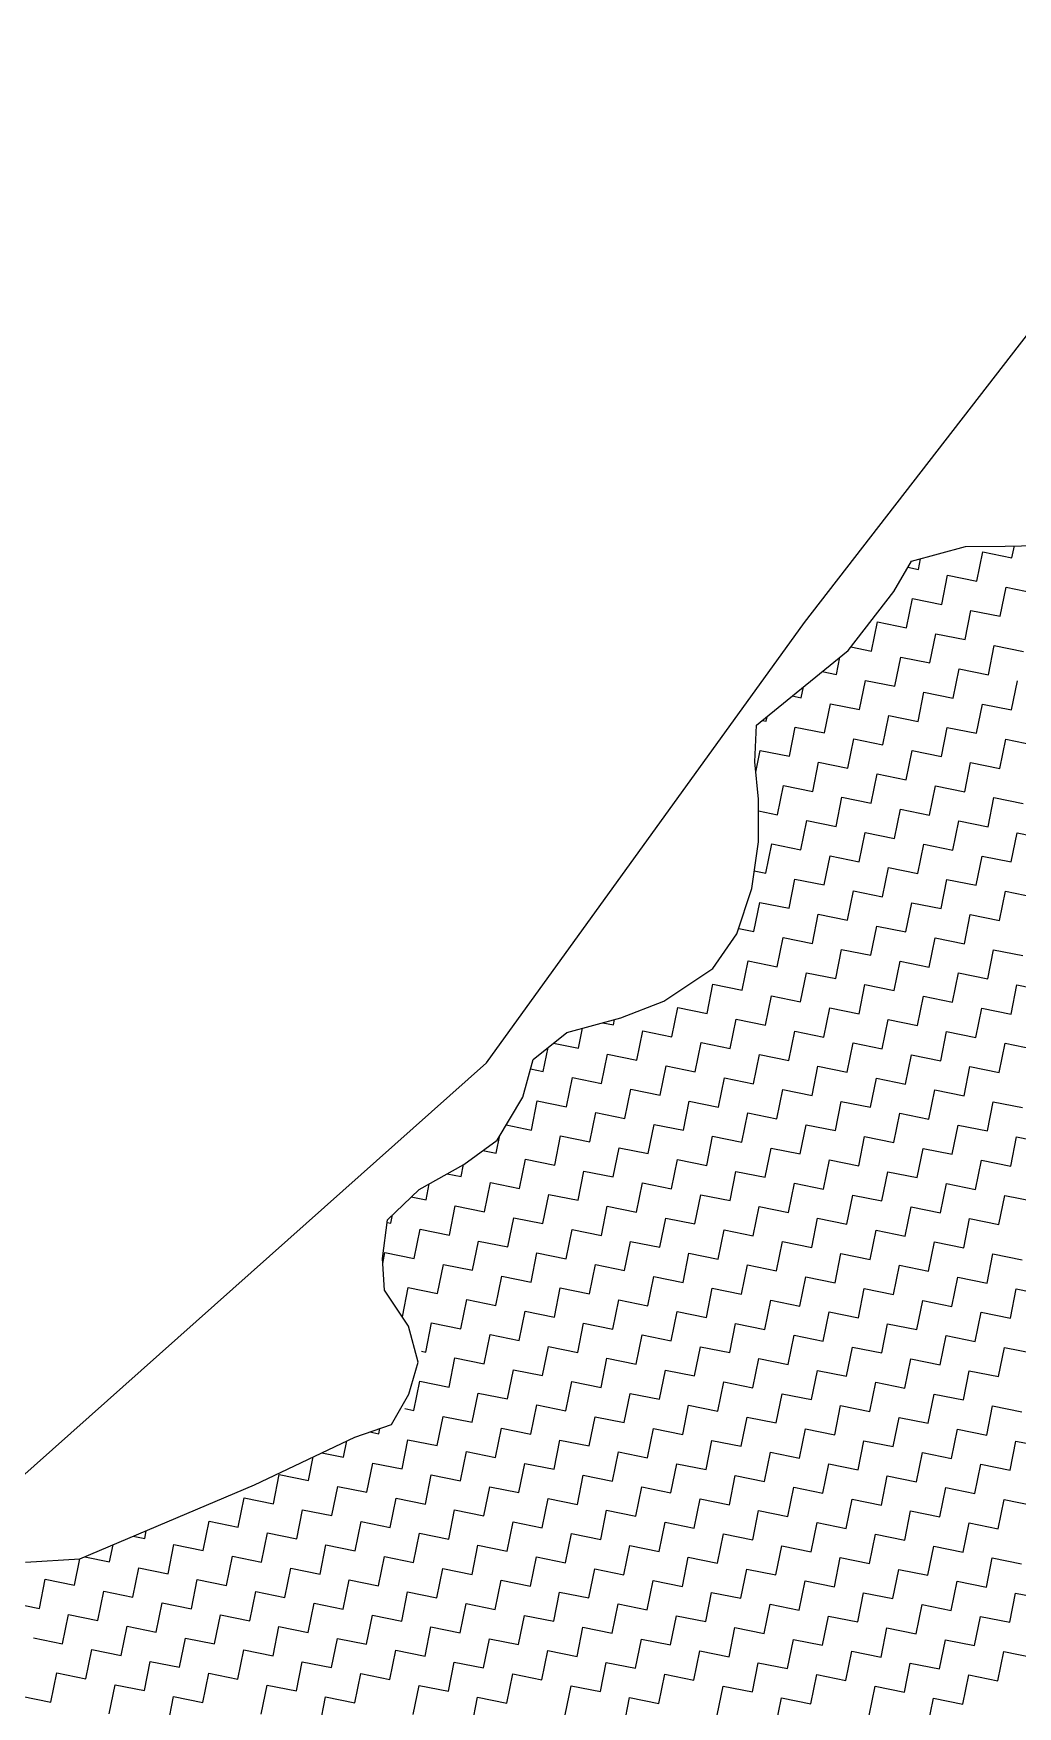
# Model space of a CAD drawing. Header units: metres. Extents: x 278801 to 279668, y 2074665 to 2075564.
# Drawn here: x 279354.1 to 279405.8, y 2075371.8 to 2075459.6 of the extents above; entities that cross this region are included whole.
import ezdxf

# ---------------------------------------------------------------- set-up
doc = ezdxf.new("R2010")
doc.units = ezdxf.units.M
doc.layers.add('POLY_HATCH', color=12, linetype='Continuous')
doc.layers.add('V_BOUND_LINE', color=7, linetype='Continuous')

msp = doc.modelspace()

# ---------------------------------------------------------------- linework, layer by layer
at = {"layer": 'POLY_HATCH'}
for p, q in [((279400.185, 2075431.89), (279403.014, 2075432.654)), ((279403.014, 2075432.654), (279405.098, 2075432.678)), ((279405.098, 2075432.678), (279407.783, 2075432.73)), ((279399.267, 2075430.293), (279400.185, 2075431.89)), ((279396.862, 2075427.216), (279399.267, 2075430.293)), ((279393.658, 2075424.597), (279396.862, 2075427.216)), ((279392.056, 2075423.287), (279393.658, 2075424.597)), ((279391.967, 2075421.375), (279392.056, 2075423.287)), ((279392.163, 2075419.405), (279391.967, 2075421.375)), ((279392.158, 2075417.178), (279392.163, 2075419.405)), ((279391.81, 2075414.724), (279392.158, 2075417.178)), ((279391.034, 2075412.356), (279391.81, 2075414.724)), ((279389.774, 2075410.532), (279391.034, 2075412.356)), ((279387.2, 2075408.825), (279389.774, 2075410.532)), ((279384.942, 2075407.945), (279387.2, 2075408.825)), ((279382.113, 2075407.181), (279384.942, 2075407.945)), ((279380.34, 2075405.757), (279382.113, 2075407.181)), ((279379.793, 2075403.789), (279380.34, 2075405.757)), ((279378.446, 2075401.537), (279379.793, 2075403.789)), ((279376.702, 2075400.256), (279378.446, 2075401.537)), ((279374.357, 2075398.948), (279376.702, 2075400.256)), ((279372.697, 2075397.353), (279374.357, 2075398.948)), ((279372.436, 2075395.327), (279372.697, 2075397.353)), ((279372.547, 2075393.671), (279372.436, 2075395.327)), ((279373.8, 2075391.784), (279372.547, 2075393.671)), ((279374.31, 2075389.899), (279373.8, 2075391.784)), ((279373.821, 2075388.216), (279374.31, 2075389.899)), ((279372.904, 2075386.619), (279373.821, 2075388.216)), ((279365.729, 2075383.467), (279370.989, 2075385.967)), ((279370.989, 2075385.967), (279372.904, 2075386.619)), ((279356.564, 2075379.58), (279365.729, 2075383.467)), ((279353.707, 2075379.415), (279356.564, 2075379.58))]:
    msp.add_line(p, q, dxfattribs=at)
at = {"layer": 'POLY_HATCH', "linetype": 'Continuous'}
for p, q in [((279403.615, 2075430.841), (279403.925, 2075432.374)), ((279403.925, 2075432.374), (279405.458, 2075432.064)), ((279405.458, 2075432.064), (279405.584, 2075432.688)), ((279400.002, 2075431.572), (279400.55, 2075431.461)), ((279400.55, 2075431.461), (279400.663, 2075432.019)), ((279401.773, 2075429.618), (279402.083, 2075431.151)), ((279402.083, 2075431.151), (279403.615, 2075430.841)), ((279399.93, 2075428.396), (279400.24, 2075429.928)), ((279400.24, 2075429.928), (279401.773, 2075429.618)), ((279404.838, 2075428.999), (279405.148, 2075430.531)), ((279405.148, 2075430.531), (279406.68, 2075430.221)), ((279402.995, 2075427.776), (279403.305, 2075429.308)), ((279403.305, 2075429.308), (279404.838, 2075428.999)), ((279398.088, 2075427.173), (279398.398, 2075428.706)), ((279398.398, 2075428.706), (279399.93, 2075428.396)), ((279401.153, 2075426.553), (279401.463, 2075428.086)), ((279401.463, 2075428.086), (279402.995, 2075427.776)), ((279397.001, 2075427.393), (279398.088, 2075427.173)), ((279404.218, 2075425.934), (279404.528, 2075427.466)), ((279404.528, 2075427.466), (279406.06, 2075427.156)), ((279396.246, 2075425.951), (279396.43, 2075426.862)), ((279399.311, 2075425.331), (279399.62, 2075426.863)), ((279399.62, 2075426.863), (279401.153, 2075426.553)), ((279402.376, 2075424.711), (279402.685, 2075426.243)), ((279402.685, 2075426.243), (279404.218, 2075425.934)), ((279394.403, 2075424.728), (279394.519, 2075425.3)), ((279395.499, 2075426.101), (279396.246, 2075425.951)), ((279397.468, 2075424.108), (279397.778, 2075425.641)), ((279397.778, 2075425.641), (279399.311, 2075425.331)), ((279405.441, 2075424.091), (279405.75, 2075425.624)), ((279393.935, 2075424.823), (279394.403, 2075424.728)), ((279395.626, 2075422.885), (279395.936, 2075424.418)), ((279395.936, 2075424.418), (279397.468, 2075424.108)), ((279400.533, 2075423.488), (279400.843, 2075425.021)), ((279400.843, 2075425.021), (279402.376, 2075424.711)), ((279392.37, 2075423.544), (279392.561, 2075423.505)), ((279392.561, 2075423.505), (279392.608, 2075423.738)), ((279398.691, 2075422.266), (279399.001, 2075423.798)), ((279399.001, 2075423.798), (279400.533, 2075423.488)), ((279403.598, 2075422.869), (279403.908, 2075424.401)), ((279403.908, 2075424.401), (279405.441, 2075424.091)), ((279393.783, 2075421.663), (279394.093, 2075423.195)), ((279394.093, 2075423.195), (279395.626, 2075422.885)), ((279401.756, 2075421.646), (279402.066, 2075423.178)), ((279402.066, 2075423.178), (279403.598, 2075422.869)), ((279392.02, 2075420.834), (279392.251, 2075421.973)), ((279392.251, 2075421.973), (279393.783, 2075421.663)), ((279396.848, 2075421.043), (279397.158, 2075422.576)), ((279397.158, 2075422.576), (279398.691, 2075422.266)), ((279399.913, 2075420.423), (279400.223, 2075421.956)), ((279400.223, 2075421.956), (279401.756, 2075421.646)), ((279404.821, 2075421.026), (279405.131, 2075422.559)), ((279405.131, 2075422.559), (279406.663, 2075422.249)), ((279395.006, 2075419.82), (279395.316, 2075421.353)), ((279395.316, 2075421.353), (279396.848, 2075421.043)), ((279402.978, 2075419.804), (279403.288, 2075421.336)), ((279403.288, 2075421.336), (279404.821, 2075421.026)), ((279393.164, 2075418.598), (279393.473, 2075420.13)), ((279393.473, 2075420.13), (279395.006, 2075419.82)), ((279398.071, 2075419.201), (279398.381, 2075420.733)), ((279398.381, 2075420.733), (279399.913, 2075420.423)), ((279401.136, 2075418.581), (279401.446, 2075420.113)), ((279401.446, 2075420.113), (279402.978, 2075419.804)), ((279396.229, 2075417.978), (279396.538, 2075419.511)), ((279396.538, 2075419.511), (279398.071, 2075419.201)), ((279404.201, 2075417.961), (279404.511, 2075419.494)), ((279404.511, 2075419.494), (279406.043, 2075419.184)), ((279392.161, 2075418.8), (279393.164, 2075418.598)), ((279394.386, 2075416.755), (279394.696, 2075418.288)), ((279394.696, 2075418.288), (279396.229, 2075417.978)), ((279399.294, 2075417.358), (279399.603, 2075418.891)), ((279399.603, 2075418.891), (279401.136, 2075418.581)), ((279402.359, 2075416.739), (279402.669, 2075418.271)), ((279402.669, 2075418.271), (279404.201, 2075417.961)), ((279397.451, 2075416.136), (279397.761, 2075417.668)), ((279397.761, 2075417.668), (279399.294, 2075417.358)), ((279405.424, 2075416.119), (279405.734, 2075417.651)), ((279405.734, 2075417.651), (279407.266, 2075417.341)), ((279392.544, 2075415.533), (279392.854, 2075417.065)), ((279392.854, 2075417.065), (279394.386, 2075416.755)), ((279400.516, 2075415.516), (279400.826, 2075417.048)), ((279400.826, 2075417.048), (279402.359, 2075416.739)), ((279391.942, 2075415.654), (279392.544, 2075415.533)), ((279395.609, 2075414.913), (279395.919, 2075416.446)), ((279395.919, 2075416.446), (279397.451, 2075416.136)), ((279398.674, 2075414.293), (279398.984, 2075415.826)), ((279398.984, 2075415.826), (279400.516, 2075415.516)), ((279403.581, 2075414.896), (279403.891, 2075416.429)), ((279403.891, 2075416.429), (279405.424, 2075416.119)), ((279393.766, 2075413.69), (279394.076, 2075415.223)), ((279394.076, 2075415.223), (279395.609, 2075414.913)), ((279401.739, 2075413.673), (279402.049, 2075415.206)), ((279402.049, 2075415.206), (279403.581, 2075414.896)), ((279391.924, 2075412.468), (279392.234, 2075414)), ((279392.234, 2075414), (279393.766, 2075413.69)), ((279396.831, 2075413.071), (279397.141, 2075414.603)), ((279397.141, 2075414.603), (279398.674, 2075414.293)), ((279399.896, 2075412.451), (279400.206, 2075413.983)), ((279400.206, 2075413.983), (279401.739, 2075413.673)), ((279404.804, 2075413.054), (279405.114, 2075414.586)), ((279405.114, 2075414.586), (279406.646, 2075414.276)), ((279394.989, 2075411.848), (279395.299, 2075413.381)), ((279395.299, 2075413.381), (279396.831, 2075413.071)), ((279402.961, 2075411.831), (279403.271, 2075413.364)), ((279403.271, 2075413.364), (279404.804, 2075413.054)), ((279391.124, 2075412.63), (279391.924, 2075412.468)), ((279393.147, 2075410.625), (279393.457, 2075412.158)), ((279393.457, 2075412.158), (279394.989, 2075411.848)), ((279398.054, 2075411.228), (279398.364, 2075412.761)), ((279398.364, 2075412.761), (279399.896, 2075412.451)), ((279401.119, 2075410.608), (279401.429, 2075412.141)), ((279401.429, 2075412.141), (279402.961, 2075411.831)), ((279396.212, 2075410.006), (279396.522, 2075411.538)), ((279396.522, 2075411.538), (279398.054, 2075411.228)), ((279404.184, 2075409.989), (279404.494, 2075411.521)), ((279404.494, 2075411.521), (279406.026, 2075411.211)), ((279391.304, 2075409.403), (279391.614, 2075410.935)), ((279391.614, 2075410.935), (279393.147, 2075410.625)), ((279399.277, 2075409.386), (279399.587, 2075410.918)), ((279399.587, 2075410.918), (279401.119, 2075410.608)), ((279389.462, 2075408.18), (279389.772, 2075409.713)), ((279389.772, 2075409.713), (279391.304, 2075409.403)), ((279394.369, 2075408.783), (279394.679, 2075410.316)), ((279394.679, 2075410.316), (279396.212, 2075410.006)), ((279397.434, 2075408.163), (279397.744, 2075409.696)), ((279397.744, 2075409.696), (279399.277, 2075409.386)), ((279402.342, 2075408.766), (279402.652, 2075410.299)), ((279402.652, 2075410.299), (279404.184, 2075409.989)), ((279405.407, 2075408.146), (279405.717, 2075409.679)), ((279405.717, 2075409.679), (279407.249, 2075409.369)), ((279392.527, 2075407.56), (279392.837, 2075409.093)), ((279392.837, 2075409.093), (279394.369, 2075408.783)), ((279400.499, 2075407.543), (279400.809, 2075409.076)), ((279400.809, 2075409.076), (279402.342, 2075408.766)), ((279384.554, 2075407.577), (279384.611, 2075407.855)), ((279387.619, 2075406.958), (279387.929, 2075408.49)), ((279387.929, 2075408.49), (279389.462, 2075408.18)), ((279390.684, 2075406.338), (279390.994, 2075407.87)), ((279390.994, 2075407.87), (279392.527, 2075407.56)), ((279395.592, 2075406.941), (279395.902, 2075408.473)), ((279395.902, 2075408.473), (279397.434, 2075408.163)), ((279398.657, 2075406.321), (279398.967, 2075407.853)), ((279398.967, 2075407.853), (279400.499, 2075407.543)), ((279403.564, 2075406.924), (279403.874, 2075408.456)), ((279403.874, 2075408.456), (279405.407, 2075408.146)), ((279382.712, 2075406.355), (279382.923, 2075407.4)), ((279383.998, 2075407.69), (279384.554, 2075407.577)), ((279385.777, 2075405.735), (279386.087, 2075407.267)), ((279386.087, 2075407.267), (279387.619, 2075406.958)), ((279393.749, 2075405.718), (279394.059, 2075407.25)), ((279394.059, 2075407.25), (279395.592, 2075406.941)), ((279401.722, 2075405.701), (279402.032, 2075407.234)), ((279402.032, 2075407.234), (279403.564, 2075406.924)), ((279380.87, 2075405.132), (279381.123, 2075406.386)), ((279381.412, 2075406.618), (279382.712, 2075406.355)), ((279383.935, 2075404.512), (279384.245, 2075406.045)), ((279384.245, 2075406.045), (279385.777, 2075405.735)), ((279388.842, 2075405.115), (279389.152, 2075406.648)), ((279389.152, 2075406.648), (279390.684, 2075406.338)), ((279391.907, 2075404.495), (279392.217, 2075406.028)), ((279392.217, 2075406.028), (279393.749, 2075405.718)), ((279396.815, 2075405.098), (279397.124, 2075406.631)), ((279397.124, 2075406.631), (279398.657, 2075406.321)), ((279399.88, 2075404.478), (279400.189, 2075406.011)), ((279400.189, 2075406.011), (279401.722, 2075405.701)), ((279404.787, 2075405.081), (279405.097, 2075406.614)), ((279405.097, 2075406.614), (279406.629, 2075406.304)), ((279380.204, 2075405.267), (279380.87, 2075405.132)), ((279387, 2075403.892), (279387.31, 2075405.425)), ((279387.31, 2075405.425), (279388.842, 2075405.115)), ((279394.972, 2075403.876), (279395.282, 2075405.408)), ((279395.282, 2075405.408), (279396.815, 2075405.098)), ((279402.945, 2075403.859), (279403.254, 2075405.391)), ((279403.254, 2075405.391), (279404.787, 2075405.081)), ((279382.092, 2075403.29), (279382.402, 2075404.822)), ((279382.402, 2075404.822), (279383.935, 2075404.512)), ((279390.065, 2075403.273), (279390.375, 2075404.805)), ((279390.375, 2075404.805), (279391.907, 2075404.495)), ((279398.037, 2075403.256), (279398.347, 2075404.788)), ((279398.347, 2075404.788), (279399.88, 2075404.478)), ((279380.25, 2075402.067), (279380.56, 2075403.6)), ((279380.56, 2075403.6), (279382.092, 2075403.29)), ((279385.157, 2075402.67), (279385.467, 2075404.202)), ((279385.467, 2075404.202), (279387, 2075403.892)), ((279388.222, 2075402.05), (279388.532, 2075403.583)), ((279388.532, 2075403.583), (279390.065, 2075403.273)), ((279393.13, 2075402.653), (279393.44, 2075404.185)), ((279393.44, 2075404.185), (279394.972, 2075403.876)), ((279396.195, 2075402.033), (279396.505, 2075403.566)), ((279396.505, 2075403.566), (279398.037, 2075403.256)), ((279401.102, 2075402.636), (279401.412, 2075404.169)), ((279401.412, 2075404.169), (279402.945, 2075403.859)), ((279404.167, 2075402.016), (279404.477, 2075403.549)), ((279404.477, 2075403.549), (279406.01, 2075403.239)), ((279383.315, 2075401.447), (279383.625, 2075402.98)), ((279383.625, 2075402.98), (279385.157, 2075402.67)), ((279391.287, 2075401.43), (279391.597, 2075402.963)), ((279391.597, 2075402.963), (279393.13, 2075402.653)), ((279399.26, 2075401.413), (279399.57, 2075402.946)), ((279399.57, 2075402.946), (279401.102, 2075402.636)), ((279378.407, 2075400.844), (279378.599, 2075401.792)), ((279378.924, 2075402.335), (279380.25, 2075402.067)), ((279381.472, 2075400.225), (279381.782, 2075401.757)), ((279381.782, 2075401.757), (279383.315, 2075401.447)), ((279386.38, 2075400.827), (279386.69, 2075402.36)), ((279386.69, 2075402.36), (279388.222, 2075402.05)), ((279389.445, 2075400.208), (279389.755, 2075401.74)), ((279389.755, 2075401.74), (279391.287, 2075401.43)), ((279394.352, 2075400.811), (279394.662, 2075402.343)), ((279394.662, 2075402.343), (279396.195, 2075402.033)), ((279397.417, 2075400.191), (279397.727, 2075401.723)), ((279397.727, 2075401.723), (279399.26, 2075401.413)), ((279402.325, 2075400.794), (279402.635, 2075402.326)), ((279402.635, 2075402.326), (279404.167, 2075402.016)), ((279405.39, 2075400.174), (279405.7, 2075401.706)), ((279405.7, 2075401.706), (279407.232, 2075401.396)), ((279377.698, 2075400.988), (279378.407, 2075400.844)), ((279384.537, 2075399.605), (279384.847, 2075401.137)), ((279384.847, 2075401.137), (279386.38, 2075400.827)), ((279392.51, 2075399.588), (279392.82, 2075401.12)), ((279392.82, 2075401.12), (279394.352, 2075400.811)), ((279400.482, 2075399.571), (279400.792, 2075401.104)), ((279400.792, 2075401.104), (279402.325, 2075400.794)), ((279376.565, 2075399.622), (279376.692, 2075400.251)), ((279379.63, 2075399.002), (279379.94, 2075400.535)), ((279379.94, 2075400.535), (279381.472, 2075400.225)), ((279382.695, 2075398.382), (279383.005, 2075399.915)), ((279383.005, 2075399.915), (279384.537, 2075399.605)), ((279387.603, 2075398.985), (279387.912, 2075400.518)), ((279387.912, 2075400.518), (279389.445, 2075400.208)), ((279390.668, 2075398.365), (279390.977, 2075399.898)), ((279390.977, 2075399.898), (279392.51, 2075399.588)), ((279395.575, 2075398.968), (279395.885, 2075400.501)), ((279395.885, 2075400.501), (279397.417, 2075400.191)), ((279398.64, 2075398.348), (279398.95, 2075399.881)), ((279398.95, 2075399.881), (279400.482, 2075399.571)), ((279403.547, 2075398.951), (279403.857, 2075400.484)), ((279403.857, 2075400.484), (279405.39, 2075400.174)), ((279374.723, 2075398.399), (279374.894, 2075399.248)), ((279375.831, 2075399.77), (279376.565, 2075399.622)), ((279377.788, 2075397.779), (279378.098, 2075399.312)), ((279378.098, 2075399.312), (279379.63, 2075399.002)), ((279385.76, 2075397.762), (279386.07, 2075399.295)), ((279386.07, 2075399.295), (279387.603, 2075398.985)), ((279393.733, 2075397.746), (279394.042, 2075399.278)), ((279394.042, 2075399.278), (279395.575, 2075398.968)), ((279401.705, 2075397.729), (279402.015, 2075399.261)), ((279402.015, 2075399.261), (279403.547, 2075398.951)), ((279373.949, 2075398.556), (279374.723, 2075398.399)), ((279380.853, 2075397.16), (279381.163, 2075398.692)), ((279381.163, 2075398.692), (279382.695, 2075398.382)), ((279388.825, 2075397.143), (279389.135, 2075398.675)), ((279389.135, 2075398.675), (279390.668, 2075398.365)), ((279396.798, 2075397.126), (279397.107, 2075398.658)), ((279397.107, 2075398.658), (279398.64, 2075398.348)), ((279404.77, 2075397.109), (279405.08, 2075398.641)), ((279405.08, 2075398.641), (279406.612, 2075398.331)), ((279372.68, 2075397.217), (279372.88, 2075397.177)), ((279372.88, 2075397.177), (279372.969, 2075397.614)), ((279375.945, 2075396.557), (279376.255, 2075398.089)), ((279376.255, 2075398.089), (279377.788, 2075397.779)), ((279379.01, 2075395.937), (279379.32, 2075397.469)), ((279379.32, 2075397.469), (279380.853, 2075397.16)), ((279383.918, 2075396.54), (279384.228, 2075398.072)), ((279384.228, 2075398.072), (279385.76, 2075397.762)), ((279386.983, 2075395.92), (279387.293, 2075397.453)), ((279387.293, 2075397.453), (279388.825, 2075397.143)), ((279391.89, 2075396.523), (279392.2, 2075398.055)), ((279392.2, 2075398.055), (279393.733, 2075397.746)), ((279394.955, 2075395.903), (279395.265, 2075397.436)), ((279395.265, 2075397.436), (279396.798, 2075397.126)), ((279399.863, 2075396.506), (279400.172, 2075398.038)), ((279400.172, 2075398.038), (279401.705, 2075397.729)), ((279402.928, 2075395.886), (279403.238, 2075397.419)), ((279403.238, 2075397.419), (279404.77, 2075397.109)), ((279374.103, 2075395.334), (279374.413, 2075396.867)), ((279374.413, 2075396.867), (279375.945, 2075396.557)), ((279382.075, 2075395.317), (279382.385, 2075396.85)), ((279382.385, 2075396.85), (279383.918, 2075396.54)), ((279390.048, 2075395.3), (279390.358, 2075396.833)), ((279390.358, 2075396.833), (279391.89, 2075396.523)), ((279398.02, 2075395.283), (279398.33, 2075396.816)), ((279398.33, 2075396.816), (279399.863, 2075396.506)), ((279372.454, 2075395.067), (279372.57, 2075395.644)), ((279372.57, 2075395.644), (279374.103, 2075395.334)), ((279377.168, 2075394.714), (279377.478, 2075396.247)), ((279377.478, 2075396.247), (279379.01, 2075395.937)), ((279380.233, 2075394.095), (279380.543, 2075395.627)), ((279380.543, 2075395.627), (279382.075, 2075395.317)), ((279385.14, 2075394.697), (279385.45, 2075396.23)), ((279385.45, 2075396.23), (279386.983, 2075395.92)), ((279388.205, 2075394.078), (279388.515, 2075395.61)), ((279388.515, 2075395.61), (279390.048, 2075395.3)), ((279393.113, 2075394.68), (279393.423, 2075396.213)), ((279393.423, 2075396.213), (279394.955, 2075395.903)), ((279396.178, 2075394.061), (279396.488, 2075395.593)), ((279396.488, 2075395.593), (279398.02, 2075395.283)), ((279401.085, 2075394.664), (279401.395, 2075396.196)), ((279401.395, 2075396.196), (279402.928, 2075395.886)), ((279404.15, 2075394.044), (279404.46, 2075395.576)), ((279404.46, 2075395.576), (279405.993, 2075395.266)), ((279375.325, 2075393.492), (279375.635, 2075395.024)), ((279375.635, 2075395.024), (279377.168, 2075394.714)), ((279383.298, 2075393.475), (279383.608, 2075395.007)), ((279383.608, 2075395.007), (279385.14, 2075394.697)), ((279391.27, 2075393.458), (279391.58, 2075394.99)), ((279391.58, 2075394.99), (279393.113, 2075394.68)), ((279399.243, 2075393.441), (279399.553, 2075394.973)), ((279399.553, 2075394.973), (279401.085, 2075394.664)), ((279373.483, 2075392.269), (279373.793, 2075393.802)), ((279373.793, 2075393.802), (279375.325, 2075393.492)), ((279378.391, 2075392.872), (279378.7, 2075394.404)), ((279378.7, 2075394.404), (279380.233, 2075394.095)), ((279381.456, 2075392.252), (279381.765, 2075393.785)), ((279381.765, 2075393.785), (279383.298, 2075393.475)), ((279386.363, 2075392.855), (279386.673, 2075394.388)), ((279386.673, 2075394.388), (279388.205, 2075394.078)), ((279389.428, 2075392.235), (279389.738, 2075393.768)), ((279389.738, 2075393.768), (279391.27, 2075393.458)), ((279394.335, 2075392.838), (279394.645, 2075394.371)), ((279394.645, 2075394.371), (279396.178, 2075394.061)), ((279397.4, 2075392.218), (279397.71, 2075393.751)), ((279397.71, 2075393.751), (279399.243, 2075393.441)), ((279402.308, 2075392.821), (279402.618, 2075394.354)), ((279402.618, 2075394.354), (279404.15, 2075394.044)), ((279405.373, 2075392.201), (279405.683, 2075393.734)), ((279405.683, 2075393.734), (279407.215, 2075393.424)), ((279376.548, 2075391.649), (279376.858, 2075393.182)), ((279376.858, 2075393.182), (279378.391, 2075392.872)), ((279384.521, 2075391.632), (279384.83, 2075393.165)), ((279384.83, 2075393.165), (279386.363, 2075392.855)), ((279392.493, 2075391.615), (279392.803, 2075393.148)), ((279392.803, 2075393.148), (279394.335, 2075392.838)), ((279400.465, 2075391.599), (279400.775, 2075393.131)), ((279400.775, 2075393.131), (279402.308, 2075392.821)), ((279373.477, 2075392.27), (279373.483, 2075392.269)), ((279374.706, 2075390.427), (279375.016, 2075391.959)), ((279375.016, 2075391.959), (279376.548, 2075391.649)), ((279379.613, 2075391.03), (279379.923, 2075392.562)), ((279379.923, 2075392.562), (279381.456, 2075392.252)), ((279387.586, 2075391.013), (279387.895, 2075392.545)), ((279387.895, 2075392.545), (279389.428, 2075392.235)), ((279395.558, 2075390.996), (279395.868, 2075392.528)), ((279395.868, 2075392.528), (279397.4, 2075392.218)), ((279403.53, 2075390.979), (279403.84, 2075392.511)), ((279403.84, 2075392.511), (279405.373, 2075392.201)), ((279377.771, 2075389.807), (279378.081, 2075391.339)), ((279378.081, 2075391.339), (279379.613, 2075391.03)), ((279382.678, 2075390.41), (279382.988, 2075391.942)), ((279382.988, 2075391.942), (279384.521, 2075391.632)), ((279385.743, 2075389.79), (279386.053, 2075391.323)), ((279386.053, 2075391.323), (279387.586, 2075391.013)), ((279390.651, 2075390.393), (279390.96, 2075391.925)), ((279390.96, 2075391.925), (279392.493, 2075391.615)), ((279393.716, 2075389.773), (279394.026, 2075391.306)), ((279394.026, 2075391.306), (279395.558, 2075390.996)), ((279398.623, 2075390.376), (279398.933, 2075391.908)), ((279398.933, 2075391.908), (279400.465, 2075391.599)), ((279401.688, 2075389.756), (279401.998, 2075391.289)), ((279401.998, 2075391.289), (279403.53, 2075390.979)), ((279374.477, 2075390.473), (279374.706, 2075390.427)), ((279380.836, 2075389.187), (279381.146, 2075390.72)), ((279381.146, 2075390.72), (279382.678, 2075390.41)), ((279388.808, 2075389.17), (279389.118, 2075390.703)), ((279389.118, 2075390.703), (279390.651, 2075390.393)), ((279396.781, 2075389.153), (279397.091, 2075390.686)), ((279397.091, 2075390.686), (279398.623, 2075390.376)), ((279404.753, 2075389.136), (279405.063, 2075390.669)), ((279405.063, 2075390.669), (279406.595, 2075390.359)), ((279375.928, 2075388.584), (279376.238, 2075390.117)), ((279376.238, 2075390.117), (279377.771, 2075389.807)), ((279378.993, 2075387.965), (279379.303, 2075389.497)), ((279379.303, 2075389.497), (279380.836, 2075389.187)), ((279383.901, 2075388.567), (279384.211, 2075390.1)), ((279384.211, 2075390.1), (279385.743, 2075389.79)), ((279386.966, 2075387.948), (279387.276, 2075389.48)), ((279387.276, 2075389.48), (279388.808, 2075389.17)), ((279391.873, 2075388.55), (279392.183, 2075390.083)), ((279392.183, 2075390.083), (279393.716, 2075389.773)), ((279394.938, 2075387.931), (279395.248, 2075389.463)), ((279395.248, 2075389.463), (279396.781, 2075389.153)), ((279399.846, 2075388.534), (279400.156, 2075390.066)), ((279400.156, 2075390.066), (279401.688, 2075389.756)), ((279402.911, 2075387.914), (279403.221, 2075389.446)), ((279403.221, 2075389.446), (279404.753, 2075389.136)), ((279374.086, 2075387.362), (279374.396, 2075388.894)), ((279374.396, 2075388.894), (279375.928, 2075388.584)), ((279382.058, 2075387.345), (279382.368, 2075388.877)), ((279382.368, 2075388.877), (279383.901, 2075388.567)), ((279390.031, 2075387.328), (279390.341, 2075388.86)), ((279390.341, 2075388.86), (279391.873, 2075388.55)), ((279398.003, 2075387.311), (279398.313, 2075388.843)), ((279398.313, 2075388.843), (279399.846, 2075388.534)), ((279377.151, 2075386.742), (279377.461, 2075388.274)), ((279377.461, 2075388.274), (279378.993, 2075387.965)), ((279380.216, 2075386.122), (279380.526, 2075387.655)), ((279380.526, 2075387.655), (279382.058, 2075387.345)), ((279385.123, 2075386.725), (279385.433, 2075388.257)), ((279385.433, 2075388.257), (279386.966, 2075387.948)), ((279388.188, 2075386.105), (279388.498, 2075387.638)), ((279388.498, 2075387.638), (279390.031, 2075387.328)), ((279393.096, 2075386.708), (279393.406, 2075388.241)), ((279393.406, 2075388.241), (279394.938, 2075387.931)), ((279396.161, 2075386.088), (279396.471, 2075387.621)), ((279396.471, 2075387.621), (279398.003, 2075387.311)), ((279401.068, 2075386.691), (279401.378, 2075388.224)), ((279401.378, 2075388.224), (279402.911, 2075387.914)), ((279404.133, 2075386.071), (279404.443, 2075387.604)), ((279404.443, 2075387.604), (279405.976, 2075387.294)), ((279373.602, 2075387.46), (279374.086, 2075387.362)), ((279375.309, 2075385.519), (279375.618, 2075387.052)), ((279375.618, 2075387.052), (279377.151, 2075386.742)), ((279383.281, 2075385.502), (279383.591, 2075387.035)), ((279383.591, 2075387.035), (279385.123, 2075386.725)), ((279391.253, 2075385.485), (279391.563, 2075387.018)), ((279391.563, 2075387.018), (279393.096, 2075386.708)), ((279399.226, 2075385.469), (279399.536, 2075387.001)), ((279399.536, 2075387.001), (279401.068, 2075386.691)), ((279371.773, 2075386.234), (279372.244, 2075386.139)), ((279372.244, 2075386.139), (279372.299, 2075386.413)), ((279373.466, 2075384.297), (279373.776, 2075385.829)), ((279373.776, 2075385.829), (279375.309, 2075385.519)), ((279378.374, 2075384.9), (279378.683, 2075386.432)), ((279378.683, 2075386.432), (279380.216, 2075386.122)), ((279381.439, 2075384.28), (279381.749, 2075385.812)), ((279381.749, 2075385.812), (279383.281, 2075385.502)), ((279386.346, 2075384.883), (279386.656, 2075386.415)), ((279386.656, 2075386.415), (279388.188, 2075386.105)), ((279394.318, 2075384.866), (279394.628, 2075386.398)), ((279394.628, 2075386.398), (279396.161, 2075386.088)), ((279402.291, 2075384.849), (279402.601, 2075386.381)), ((279402.601, 2075386.381), (279404.133, 2075386.071)), ((279369.263, 2075385.147), (279370.401, 2075384.916)), ((279370.401, 2075384.916), (279370.574, 2075385.769)), ((279376.531, 2075383.677), (279376.841, 2075385.209)), ((279376.841, 2075385.209), (279378.374, 2075384.9)), ((279384.504, 2075383.66), (279384.814, 2075385.192)), ((279384.814, 2075385.192), (279386.346, 2075384.883)), ((279389.411, 2075384.263), (279389.721, 2075385.795)), ((279389.721, 2075385.795), (279391.253, 2075385.485)), ((279392.476, 2075383.643), (279392.786, 2075385.176)), ((279392.786, 2075385.176), (279394.318, 2075384.866)), ((279397.384, 2075384.246), (279397.693, 2075385.778)), ((279397.693, 2075385.778), (279399.226, 2075385.469)), ((279400.449, 2075383.626), (279400.758, 2075385.159)), ((279400.758, 2075385.159), (279402.291, 2075384.849)), ((279405.356, 2075384.229), (279405.666, 2075385.761)), ((279405.666, 2075385.761), (279407.198, 2075385.452)), ((279368.559, 2075383.694), (279368.809, 2075384.931)), ((279371.624, 2075383.074), (279371.934, 2075384.607)), ((279371.934, 2075384.607), (279373.466, 2075384.297)), ((279379.596, 2075383.057), (279379.906, 2075384.59)), ((279379.906, 2075384.59), (279381.439, 2075384.28)), ((279387.569, 2075383.04), (279387.879, 2075384.573)), ((279387.879, 2075384.573), (279389.411, 2075384.263)), ((279395.541, 2075383.023), (279395.851, 2075384.556)), ((279395.851, 2075384.556), (279397.384, 2075384.246)), ((279403.514, 2075383.006), (279403.823, 2075384.539)), ((279403.823, 2075384.539), (279405.356, 2075384.229)), ((279366.716, 2075382.471), (279367.026, 2075384.004)), ((279367.026, 2075384.004), (279368.559, 2075383.694)), ((279369.781, 2075381.851), (279370.091, 2075383.384)), ((279370.091, 2075383.384), (279371.624, 2075383.074)), ((279374.689, 2075382.454), (279374.999, 2075383.987)), ((279374.999, 2075383.987), (279376.531, 2075383.677)), ((279377.754, 2075381.834), (279378.064, 2075383.367)), ((279378.064, 2075383.367), (279379.596, 2075383.057)), ((279382.661, 2075382.437), (279382.971, 2075383.97)), ((279382.971, 2075383.97), (279384.504, 2075383.66)), ((279385.726, 2075381.818), (279386.036, 2075383.35)), ((279386.036, 2075383.35), (279387.569, 2075383.04)), ((279390.634, 2075382.42), (279390.944, 2075383.953)), ((279390.944, 2075383.953), (279392.476, 2075383.643)), ((279393.699, 2075381.801), (279394.009, 2075383.333)), ((279394.009, 2075383.333), (279395.541, 2075383.023)), ((279398.606, 2075382.403), (279398.916, 2075383.936)), ((279398.916, 2075383.936), (279400.449, 2075383.626)), ((279401.671, 2075381.784), (279401.981, 2075383.316)), ((279401.981, 2075383.316), (279403.514, 2075383.006)), ((279364.874, 2075381.249), (279365.184, 2075382.781)), ((279365.184, 2075382.781), (279366.716, 2075382.471)), ((279372.846, 2075381.232), (279373.156, 2075382.764)), ((279373.156, 2075382.764), (279374.689, 2075382.454)), ((279380.819, 2075381.215), (279381.129, 2075382.747)), ((279381.129, 2075382.747), (279382.661, 2075382.437)), ((279388.791, 2075381.198), (279389.101, 2075382.73)), ((279389.101, 2075382.73), (279390.634, 2075382.42)), ((279396.764, 2075381.181), (279397.074, 2075382.713)), ((279397.074, 2075382.713), (279398.606, 2075382.403)), ((279404.736, 2075381.164), (279405.046, 2075382.696)), ((279405.046, 2075382.696), (279406.579, 2075382.387)), ((279363.032, 2075380.026), (279363.341, 2075381.558)), ((279363.341, 2075381.558), (279364.874, 2075381.249)), ((279367.939, 2075380.629), (279368.249, 2075382.161)), ((279368.249, 2075382.161), (279369.781, 2075381.851)), ((279371.004, 2075380.009), (279371.314, 2075381.542)), ((279371.314, 2075381.542), (279372.846, 2075381.232)), ((279375.911, 2075380.612), (279376.221, 2075382.144)), ((279376.221, 2075382.144), (279377.754, 2075381.834)), ((279378.976, 2075379.992), (279379.286, 2075381.525)), ((279379.286, 2075381.525), (279380.819, 2075381.215)), ((279383.884, 2075380.595), (279384.194, 2075382.127)), ((279384.194, 2075382.127), (279385.726, 2075381.818)), ((279386.949, 2075379.975), (279387.259, 2075381.508)), ((279387.259, 2075381.508), (279388.791, 2075381.198)), ((279391.856, 2075380.578), (279392.166, 2075382.111)), ((279392.166, 2075382.111), (279393.699, 2075381.801)), ((279394.921, 2075379.958), (279395.231, 2075381.491)), ((279395.231, 2075381.491), (279396.764, 2075381.181)), ((279399.829, 2075380.561), (279400.139, 2075382.094)), ((279400.139, 2075382.094), (279401.671, 2075381.784)), ((279402.894, 2075379.941), (279403.204, 2075381.474)), ((279403.204, 2075381.474), (279404.736, 2075381.164)), ((279359.365, 2075380.767), (279359.967, 2075380.646)), ((279359.967, 2075380.646), (279360.05, 2075381.058)), ((279366.097, 2075379.406), (279366.406, 2075380.939)), ((279366.406, 2075380.939), (279367.939, 2075380.629)), ((279374.069, 2075379.389), (279374.379, 2075380.922)), ((279374.379, 2075380.922), (279375.911, 2075380.612)), ((279382.041, 2075379.372), (279382.351, 2075380.905)), ((279382.351, 2075380.905), (279383.884, 2075380.595)), ((279390.014, 2075379.355), (279390.324, 2075380.888)), ((279390.324, 2075380.888), (279391.856, 2075380.578)), ((279397.986, 2075379.338), (279398.296, 2075380.871)), ((279398.296, 2075380.871), (279399.829, 2075380.561)), ((279356.818, 2075379.687), (279358.124, 2075379.423)), ((279358.124, 2075379.423), (279358.305, 2075380.318)), ((279361.189, 2075378.803), (279361.499, 2075380.336)), ((279361.499, 2075380.336), (279363.032, 2075380.026)), ((279364.254, 2075378.184), (279364.564, 2075379.716)), ((279364.564, 2075379.716), (279366.097, 2075379.406)), ((279369.162, 2075378.786), (279369.471, 2075380.319)), ((279369.471, 2075380.319), (279371.004, 2075380.009)), ((279372.227, 2075378.167), (279372.537, 2075379.699)), ((279372.537, 2075379.699), (279374.069, 2075379.389)), ((279377.134, 2075378.769), (279377.444, 2075380.302)), ((279377.444, 2075380.302), (279378.976, 2075379.992)), ((279380.199, 2075378.15), (279380.509, 2075379.682)), ((279380.509, 2075379.682), (279382.041, 2075379.372)), ((279385.106, 2075378.753), (279385.416, 2075380.285)), ((279385.416, 2075380.285), (279386.949, 2075379.975)), ((279393.079, 2075378.736), (279393.389, 2075380.268)), ((279393.389, 2075380.268), (279394.921, 2075379.958)), ((279401.051, 2075378.719), (279401.361, 2075380.251)), ((279401.361, 2075380.251), (279402.894, 2075379.941)), ((279356.282, 2075378.2), (279356.561, 2075379.579)), ((279359.347, 2075377.581), (279359.657, 2075379.113)), ((279359.657, 2075379.113), (279361.189, 2075378.803)), ((279367.319, 2075377.564), (279367.629, 2075379.096)), ((279367.629, 2075379.096), (279369.162, 2075378.786)), ((279375.292, 2075377.547), (279375.602, 2075379.079)), ((279375.602, 2075379.079), (279377.134, 2075378.769)), ((279383.264, 2075377.53), (279383.574, 2075379.062)), ((279383.574, 2075379.062), (279385.106, 2075378.753)), ((279388.172, 2075378.133), (279388.481, 2075379.665)), ((279388.481, 2075379.665), (279390.014, 2075379.355)), ((279391.237, 2075377.513), (279391.546, 2075379.045)), ((279391.546, 2075379.045), (279393.079, 2075378.736)), ((279396.144, 2075378.116), (279396.454, 2075379.648)), ((279396.454, 2075379.648), (279397.986, 2075379.338)), ((279399.209, 2075377.496), (279399.519, 2075379.029)), ((279399.519, 2075379.029), (279401.051, 2075378.719)), ((279404.116, 2075378.099), (279404.426, 2075379.631)), ((279404.426, 2075379.631), (279405.959, 2075379.322)), ((279354.439, 2075376.978), (279354.749, 2075378.51)), ((279354.749, 2075378.51), (279356.282, 2075378.2)), ((279362.412, 2075376.961), (279362.722, 2075378.493)), ((279362.722, 2075378.493), (279364.254, 2075378.184)), ((279370.384, 2075376.944), (279370.694, 2075378.476)), ((279370.694, 2075378.476), (279372.227, 2075378.167)), ((279378.357, 2075376.927), (279378.667, 2075378.46)), ((279378.667, 2075378.46), (279380.199, 2075378.15)), ((279386.329, 2075376.91), (279386.639, 2075378.443)), ((279386.639, 2075378.443), (279388.172, 2075378.133)), ((279394.302, 2075376.893), (279394.611, 2075378.426)), ((279394.611, 2075378.426), (279396.144, 2075378.116)), ((279402.274, 2075376.876), (279402.584, 2075378.409)), ((279402.584, 2075378.409), (279404.116, 2075378.099)), ((279352.907, 2075377.288), (279354.439, 2075376.978)), ((279357.504, 2075376.358), (279357.814, 2075377.891)), ((279357.814, 2075377.891), (279359.347, 2075377.581)), ((279360.569, 2075375.738), (279360.879, 2075377.271)), ((279360.879, 2075377.271), (279362.412, 2075376.961)), ((279365.477, 2075376.341), (279365.787, 2075377.874)), ((279365.787, 2075377.874), (279367.319, 2075377.564)), ((279368.542, 2075375.721), (279368.852, 2075377.254)), ((279368.852, 2075377.254), (279370.384, 2075376.944)), ((279373.449, 2075376.324), (279373.759, 2075377.857)), ((279373.759, 2075377.857), (279375.292, 2075377.547)), ((279376.514, 2075375.704), (279376.824, 2075377.237)), ((279376.824, 2075377.237), (279378.357, 2075376.927)), ((279381.422, 2075376.307), (279381.732, 2075377.84)), ((279381.732, 2075377.84), (279383.264, 2075377.53)), ((279384.487, 2075375.688), (279384.797, 2075377.22)), ((279384.797, 2075377.22), (279386.329, 2075376.91)), ((279389.394, 2075376.29), (279389.704, 2075377.823)), ((279389.704, 2075377.823), (279391.237, 2075377.513)), ((279392.459, 2075375.671), (279392.769, 2075377.203)), ((279392.769, 2075377.203), (279394.302, 2075376.893)), ((279397.367, 2075376.273), (279397.676, 2075377.806)), ((279397.676, 2075377.806), (279399.209, 2075377.496)), ((279400.432, 2075375.654), (279400.741, 2075377.186)), ((279400.741, 2075377.186), (279402.274, 2075376.876)), ((279405.339, 2075376.257), (279405.649, 2075377.789)), ((279405.649, 2075377.789), (279407.181, 2075377.479)), ((279355.662, 2075375.135), (279355.972, 2075376.668)), ((279355.972, 2075376.668), (279357.504, 2075376.358)), ((279363.634, 2075375.119), (279363.944, 2075376.651)), ((279363.944, 2075376.651), (279365.477, 2075376.341)), ((279371.607, 2075375.102), (279371.917, 2075376.634)), ((279371.917, 2075376.634), (279373.449, 2075376.324)), ((279379.579, 2075375.085), (279379.889, 2075376.617)), ((279379.889, 2075376.617), (279381.422, 2075376.307)), ((279387.552, 2075375.068), (279387.862, 2075376.6)), ((279387.862, 2075376.6), (279389.394, 2075376.29)), ((279395.524, 2075375.051), (279395.834, 2075376.583)), ((279395.834, 2075376.583), (279397.367, 2075376.273)), ((279403.497, 2075375.034), (279403.807, 2075376.566)), ((279403.807, 2075376.566), (279405.339, 2075376.257)), ((279354.129, 2075375.445), (279355.662, 2075375.135)), ((279358.727, 2075374.516), (279359.037, 2075376.048)), ((279359.037, 2075376.048), (279360.569, 2075375.738)), ((279361.792, 2075373.896), (279362.102, 2075375.428)), ((279362.102, 2075375.428), (279363.634, 2075375.119)), ((279366.699, 2075374.499), (279367.009, 2075376.031)), ((279367.009, 2075376.031), (279368.542, 2075375.721)), ((279369.764, 2075373.879), (279370.074, 2075375.411)), ((279370.074, 2075375.411), (279371.607, 2075375.102)), ((279374.672, 2075374.482), (279374.982, 2075376.014)), ((279374.982, 2075376.014), (279376.514, 2075375.704)), ((279377.737, 2075373.862), (279378.047, 2075375.395)), ((279378.047, 2075375.395), (279379.579, 2075375.085)), ((279382.644, 2075374.465), (279382.954, 2075375.997)), ((279382.954, 2075375.997), (279384.487, 2075375.688)), ((279385.709, 2075373.845), (279386.019, 2075375.378)), ((279386.019, 2075375.378), (279387.552, 2075375.068)), ((279390.617, 2075374.448), (279390.927, 2075375.98)), ((279390.927, 2075375.98), (279392.459, 2075375.671)), ((279393.682, 2075373.828), (279393.992, 2075375.361)), ((279393.992, 2075375.361), (279395.524, 2075375.051)), ((279398.589, 2075374.431), (279398.899, 2075375.964)), ((279398.899, 2075375.964), (279400.432, 2075375.654)), ((279401.654, 2075373.811), (279401.964, 2075375.344)), ((279401.964, 2075375.344), (279403.497, 2075375.034)), ((279356.885, 2075373.293), (279357.194, 2075374.826)), ((279357.194, 2075374.826), (279358.727, 2075374.516)), ((279364.857, 2075373.276), (279365.167, 2075374.809)), ((279365.167, 2075374.809), (279366.699, 2075374.499)), ((279372.829, 2075373.259), (279373.139, 2075374.792)), ((279373.139, 2075374.792), (279374.672, 2075374.482)), ((279380.802, 2075373.242), (279381.112, 2075374.775)), ((279381.112, 2075374.775), (279382.644, 2075374.465)), ((279388.774, 2075373.225), (279389.084, 2075374.758)), ((279389.084, 2075374.758), (279390.617, 2075374.448)), ((279396.747, 2075373.208), (279397.057, 2075374.741)), ((279397.057, 2075374.741), (279398.589, 2075374.431)), ((279404.719, 2075373.191), (279405.029, 2075374.724)), ((279405.029, 2075374.724), (279406.562, 2075374.414)), ((279355.042, 2075372.07), (279355.352, 2075373.603)), ((279355.352, 2075373.603), (279356.885, 2075373.293)), ((279359.95, 2075372.673), (279360.259, 2075374.206)), ((279360.259, 2075374.206), (279361.792, 2075373.896)), ((279363.015, 2075372.053), (279363.325, 2075373.586)), ((279363.325, 2075373.586), (279364.857, 2075373.276)), ((279367.922, 2075372.656), (279368.232, 2075374.189)), ((279368.232, 2075374.189), (279369.764, 2075373.879)), ((279370.987, 2075372.037), (279371.297, 2075373.569)), ((279371.297, 2075373.569), (279372.829, 2075373.259)), ((279375.894, 2075372.639), (279376.204, 2075374.172)), ((279376.204, 2075374.172), (279377.737, 2075373.862)), ((279378.96, 2075372.02), (279379.269, 2075373.552)), ((279379.269, 2075373.552), (279380.802, 2075373.242)), ((279383.867, 2075372.622), (279384.177, 2075374.155)), ((279384.177, 2075374.155), (279385.709, 2075373.845)), ((279386.932, 2075372.003), (279387.242, 2075373.535)), ((279387.242, 2075373.535), (279388.774, 2075373.225)), ((279391.839, 2075372.606), (279392.149, 2075374.138)), ((279392.149, 2075374.138), (279393.682, 2075373.828)), ((279399.812, 2075372.589), (279400.122, 2075374.121)), ((279400.122, 2075374.121), (279401.654, 2075373.811)), ((279358.107, 2075371.451), (279358.417, 2075372.983)), ((279358.417, 2075372.983), (279359.95, 2075372.673)), ((279366.08, 2075371.434), (279366.39, 2075372.966)), ((279366.39, 2075372.966), (279367.922, 2075372.656)), ((279374.052, 2075371.417), (279374.362, 2075372.949)), ((279374.362, 2075372.949), (279375.894, 2075372.639)), ((279382.025, 2075371.4), (279382.334, 2075372.932)), ((279382.334, 2075372.932), (279383.867, 2075372.622)), ((279389.997, 2075371.383), (279390.307, 2075372.915)), ((279390.307, 2075372.915), (279391.839, 2075372.606)), ((279394.904, 2075371.986), (279395.214, 2075373.518)), ((279395.214, 2075373.518), (279396.747, 2075373.208)), ((279397.969, 2075371.366), (279398.279, 2075372.899)), ((279398.279, 2075372.899), (279399.812, 2075372.589)), ((279402.877, 2075371.969), (279403.187, 2075373.501)), ((279403.187, 2075373.501), (279404.719, 2075373.191)), ((279353.51, 2075372.38), (279355.042, 2075372.07)), ((279361.172, 2075370.831), (279361.482, 2075372.363)), ((279361.482, 2075372.363), (279363.015, 2075372.053)), ((279369.145, 2075370.814), (279369.455, 2075372.346)), ((279369.455, 2075372.346), (279370.987, 2075372.037)), ((279377.117, 2075370.797), (279377.427, 2075372.33)), ((279377.427, 2075372.33), (279378.96, 2075372.02)), ((279385.09, 2075370.78), (279385.399, 2075372.313)), ((279385.399, 2075372.313), (279386.932, 2075372.003)), ((279393.062, 2075370.763), (279393.372, 2075372.296)), ((279393.372, 2075372.296), (279394.904, 2075371.986)), ((279401.034, 2075370.746), (279401.344, 2075372.279)), ((279401.344, 2075372.279), (279402.877, 2075371.969))]:
    msp.add_line(p, q, dxfattribs=at)
at = {"layer": 'V_BOUND_LINE', "ltscale": 10}
for p, q in [((279394.575, 2075428.672), (279418.493, 2075459.559)), ((279377.887, 2075405.596), (279394.575, 2075428.672)), ((279350.863, 2075381.532), (279377.887, 2075405.596))]:
    msp.add_line(p, q, dxfattribs=at)

doc.saveas('drawing.dxf')
